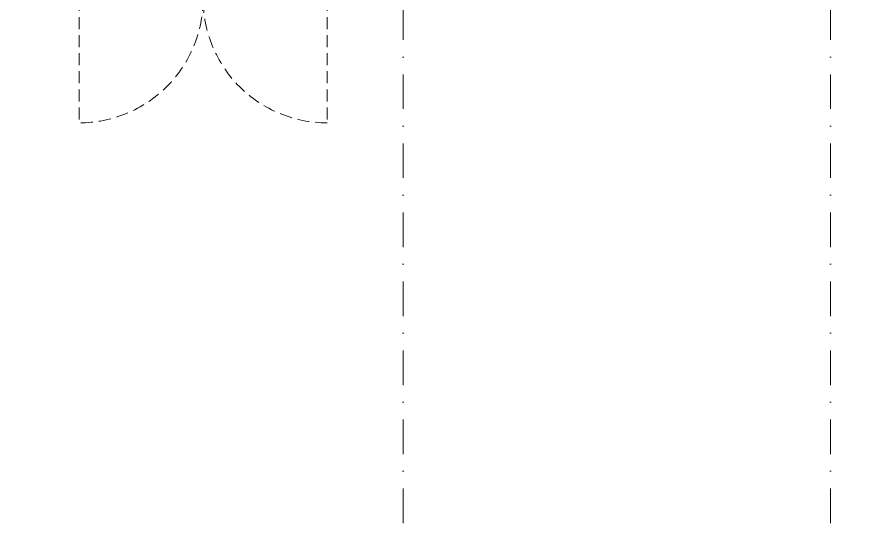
# Model space of a CAD drawing. Header units: centimetres. Extents: x 6300 to 11550, y 0 to 5300.
# Drawn here: x 8410 to 9025, y 1112 to 1478 of the extents above; entities that cross this region are included whole.
import ezdxf
from ezdxf.xclip import XClip

# ---------------------------------------------------------------- set-up
doc = ezdxf.new("R2010")
doc.units = ezdxf.units.CM
doc.header["$LTSCALE"] = 100
doc.header["$XCLIPFRAME"] = 0
doc.linetypes.add('D BLOK_AKS_NK$0$DASHDOT2', pattern=[0.5, 0.25, -0.125, 0, -0.125])
doc.linetypes.add('D BLOK_ZK$0$HIDDEN2', pattern=[0.1875, 0.125, -0.0625])
for name, color, linetype, lineweight in [('D BLOK_AKS_NK$0$MYD - AKS', 8, 'D BLOK_AKS_NK$0$DASHDOT2', 15), ('D BLOK_ZK$0$MYD - CAM', 3, 'Continuous', 5), ('D BLOK_ZK$0$MYD - CAM-PER', 8, 'Continuous', 15)]:
    doc.layers.add(name, color=color, linetype=linetype, lineweight=lineweight)
doc.layers.add('xref_1+1_A2_PLAN$0$MYD - ALAN-BRUT', color=190, linetype='Continuous', lineweight=9, plot=False)

# ---------------------------------------------------------------- blocks, each defined once
blk = doc.blocks.new('xref_1+1_A2_PLAN')
at = {"layer": 'xref_1+1_A2_PLAN$0$MYD - ALAN-BRUT'}
blk.add_lwpolyline([(908.59, 1041.39), (1578.59, 1041.39), (1578.59, 441.39), (1243.59, 441.39), (1243.59, 361.39), (993.59, 361.39), (993.59, 441.39), (908.59, 441.39)], close=True, dxfattribs=at)
blk = doc.blocks.new('*U139')
at = {"layer": 'D BLOK_ZK$0$MYD - CAM', "linetype": 'D BLOK_ZK$0$HIDDEN2', "ltscale": 0.7}
for points in [[(40, 7), (40, 97, -0.414214), (130, 7, 10.485491)], [(220, 7), (220, 97, 0.414214), (130, 7, -10.485491)]]:
    blk.add_lwpolyline(points, format="xyb", dxfattribs=at)
at = {"layer": 'D BLOK_ZK$0$MYD - CAM'}
for points in [[(0, 7), (260, 7), (260, 1), (0, 1)], [(0, 7), (6, 7), (6, 1), (0, 1)], [(40, 7), (46, 7), (46, 1), (40, 1)], [(124, 7), (130, 7), (130, 1), (124, 1)], [(136, 7), (130, 7), (130, 1), (136, 1)], [(220, 7), (214, 7), (214, 1), (220, 1)], [(260, 7), (254, 7), (254, 1), (260, 1)], [(260, 7), (254, 7), (254, 1), (260, 1)], [(40, 5.02), (6, 5.02), (6, 4.61), (40, 4.61), (40, 5.02)], [(40, 3.39), (40, 2.99), (6, 2.99), (6, 3.39), (40, 3.39)], [(124, 5.02), (46, 5.02), (46, 4.61), (124, 4.61), (124, 5.02)], [(124, 3.39), (124, 2.99), (46, 2.99), (46, 3.39), (124, 3.39)], [(136, 5.02), (214, 5.02), (214, 4.61), (136, 4.61), (136, 5.02)], [(136, 3.39), (136, 2.99), (214, 2.99), (214, 3.39), (136, 3.39)], [(220, 5.02), (254, 5.02), (254, 4.61), (220, 4.61), (220, 5.02)], [(220, 3.39), (220, 2.99), (254, 2.99), (254, 3.39), (220, 3.39)]]:
    blk.add_lwpolyline(points, close=True, dxfattribs=at)
at = {"layer": 'D BLOK_ZK$0$MYD - CAM-PER'}
blk.add_lwpolyline([(0, -3.5), (0, 11.5), (260, 11.5), (260, -3.5)], close=True, dxfattribs=at)
blk = doc.blocks.new('D BLOK_AKS_NK')
at = {"layer": 'D BLOK_AKS_NK$0$MYD - AKS'}
for points in [[(2390.11, 3540.24), (2390.11, 942.88)], [(2700.11, 3540.24), (2700.11, 942.88)]]:
    blk.add_lwpolyline(points, dxfattribs=at)
blk = doc.blocks.new('D BLOK_ZK')
blk.add_blockref('D BLOK_AKS_NK', (0, 0))
ref = blk.add_blockref('xref_1+1_A2_PLAN', (1146.53, 1045.03))
XClip(ref).set_block_clipping_path([(176.2176028409, 273.2334127331), (932.0023244601, 1188.8997117804)])
at = {"xscale": -1, "rotation": 180}
blk.add_blockref('*U139', (2115.11, 1497.92), dxfattribs=at)

msp = doc.modelspace()

# ---------------------------------------------------------------- block references
ref = msp.add_blockref('D BLOK_ZK', (6300, 0))
XClip(ref).set_block_clipping_path([(24.9999999999, 25.0000000598), (4724.9999999999, 4424.0000000001)])

doc.saveas('drawing.dxf')
